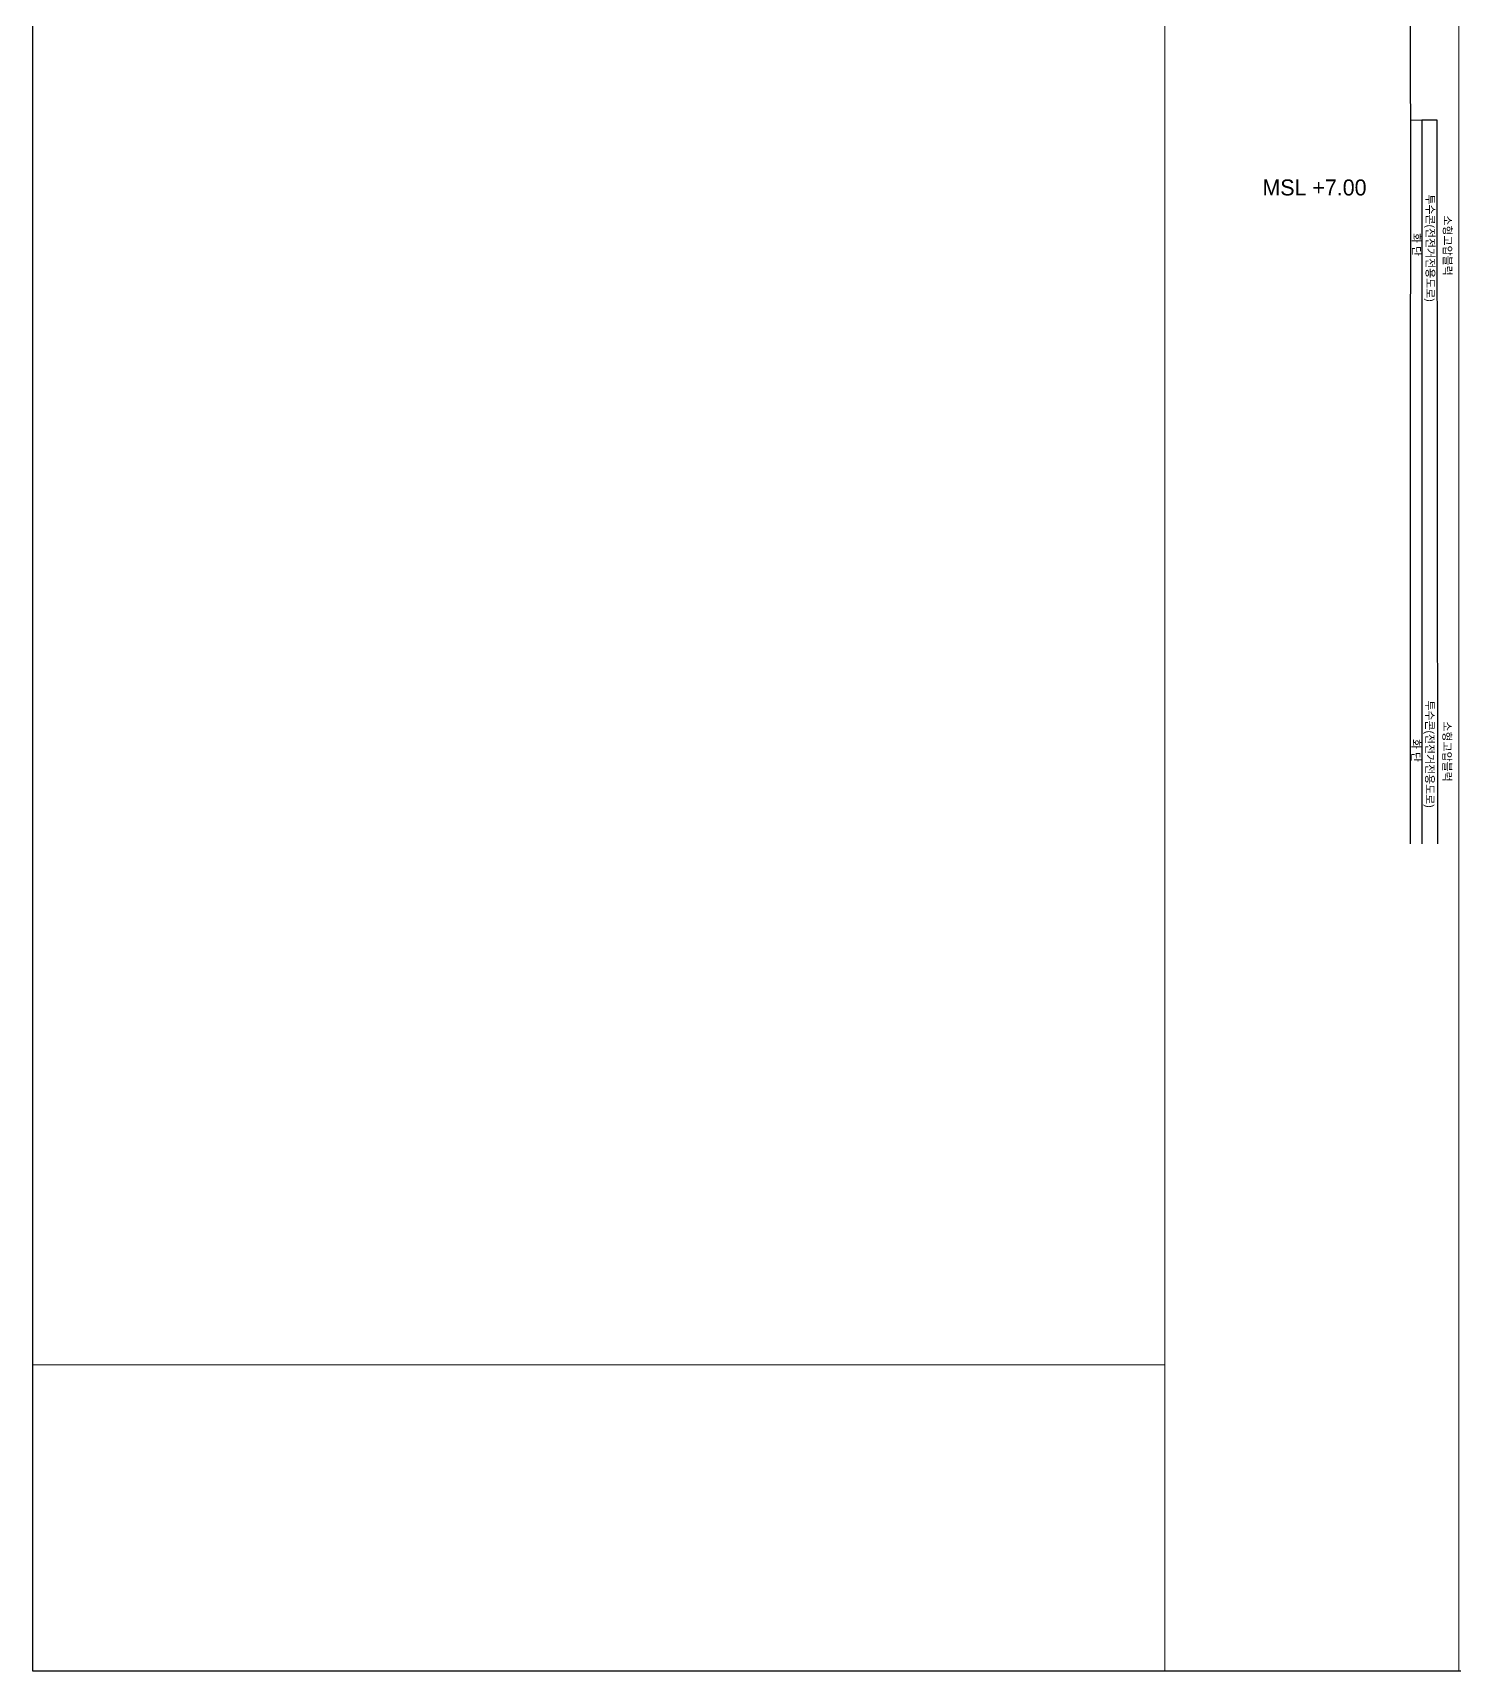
# Model space of a CAD drawing. Header units: millimetres. Extents: x 4836525 to 5356909, y -1773032 to -1295773.
# Drawn here: x 4836525 to 4969769, y -1714770 to -1561204 of the extents above; entities that cross this region are included whole.
import ezdxf
from ezdxf.enums import TextEntityAlignment as Align

# ---------------------------------------------------------------- set-up
doc = ezdxf.new("R2010")
doc.units = ezdxf.units.MM
doc.header["$LTSCALE"] = 1000
doc.layers.get('DEFPOINTS').update_dxf_attribs({"color": 11})
doc.layers.add('0-현황선', color=252, linetype='Continuous')
doc.layers.add('PAV', color=8, linetype='Continuous')
doc.layers.add('PROPERTY', color=9, linetype='Continuous', lineweight=9)
doc.styles.get("Standard").update_dxf_attribs({"font": '현대하모니 L.ttf'})
doc.styles.add('돋움', font='')
doc.styles.get('돋움').set_extended_font_data('Dotum')

# ---------------------------------------------------------------- blocks, each defined once
blk = doc.blocks.new('ROAD_PLAN')
at = {"layer": '0-현황선'}
for points in [[(-24401, 27900), (-15951, 15440), (-4409, -1649), (1490, -10345), (18706, -35780)], [(-18425, 21019), (-17283, 21810), (20821, -34353)], [(-19316, 20402), (-18425, 21019), (19616, -35165)]]:
    blk.add_lwpolyline(points, dxfattribs=at)
at = {"layer": 'DEFPOINTS', "style": '돋움'}
for s, p in [('투수콘(전전거전용도로)', (-11080, 11481)), ('소형고압블럭', (-9810, 12630)), ('화 단', (-12277, 11070)), ('투수콘(전전거전용도로)', (15476, -27810)), ('소형고압블럭', (16747, -26661)), ('화 단', (14280, -28221))]:
    blk.add_text(s, height=750, rotation=304.1156, dxfattribs=at).set_placement(p, align=Align.MIDDLE)

msp = doc.modelspace()

# ---------------------------------------------------------------- linework, layer by layer
at = {"layer": 'DEFPOINTS'}
msp.add_lwpolyline([(4836525, -1328575), (5356019, -1328575), (5356019, -1714770), (4836525, -1714770)], close=True, dxfattribs=at)
at = {"layer": 'PROPERTY'}
for points in [[(4942656, -1714770), (4942654, -1686055), (4942655, -1553897), (4942655, -1508704), (4939702, -1496656), (4939703, -1431683), (4947392, -1388617), (4949005, -1382971), (4955406, -1383381), (4978672, -1384764), (4978121, -1386612), (4973201, -1428691), (4973207, -1473609), (4970205, -1485658), (4970206, -1510090), (4970207, -1597105), (4970201, -1697667), (4970201, -1714770)], [(4836525, -1553922), (4942655, -1553897), (4942654, -1686055), (4836525, -1686047)], [(4836525, -1686047), (4942654, -1686055), (4942656, -1714770)]]:
    msp.add_lwpolyline(points, dxfattribs=at)

# ---------------------------------------------------------------- block references
at = {"layer": 'PAV', "rotation": 325.8958751864403}
msp.add_blockref('ROAD_PLAN', (4970207, -1597105), dxfattribs=at)

# ---------------------------------------------------------------- texts
at = {"layer": 'DEFPOINTS'}
msp.add_text('MSL +7.00', height=1500, dxfattribs=at).set_placement((4951792, -1576453))

doc.saveas('drawing.dxf')
